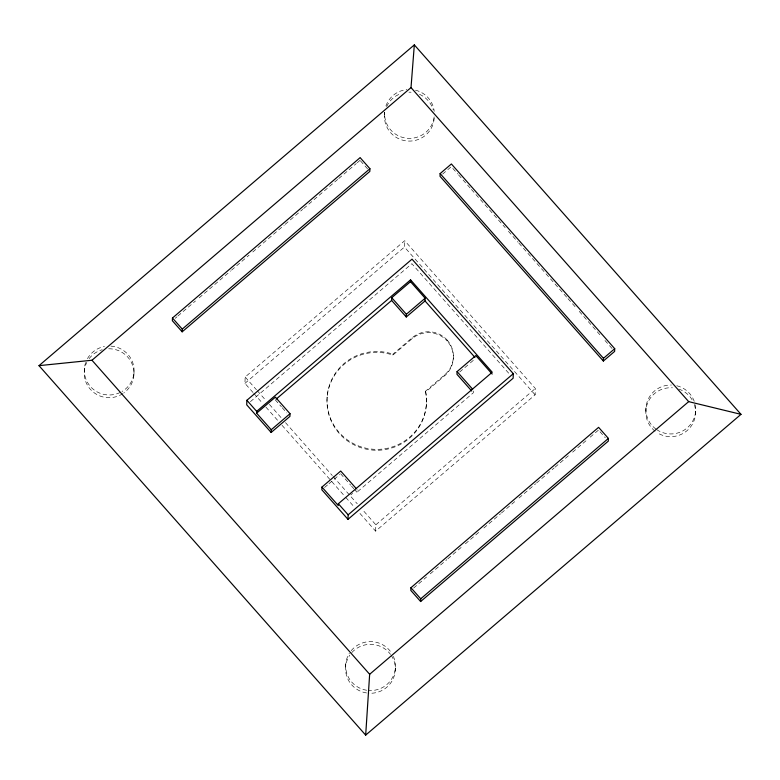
<?xml version="1.0" encoding="UTF-8"?>
<svg xmlns="http://www.w3.org/2000/svg" width="780" height="780" viewBox="0 0 780 780"><rect width="100%" height="100%" fill="white"/><g stroke="black" fill="none" stroke-linecap="round" stroke-linejoin="round"><path stroke-width="0.58" stroke-dasharray="3.9 2.92" d="M84.279 371.514L84.377 368.803M133.916 374.965L134.024 372.245M253.003 392.486L244.939 383.36L245.173 377.023L404.693 240.698L535.353 388.479L535.129 394.826L375.609 531.151L358.673 511.992M327.093 397.898L327.122 396.991M367.565 168.88L360.029 160.358L360.126 157.638M345.618 667.085L345.715 664.365M473.372 390.985L473.304 392.798L356.947 492.229L357.045 489.518M384.54 114.913L384.647 112.193A24.882 24.463 2.1 0 0 407.745 138.314A24.882 24.463 2.1 0 0 434.284 115.635M375.609 531.151L375.843 524.803L362.135 509.291M392.906 355.085L392.935 354.178L412.171 337.74A24.882 24.463 2.1 0 1 447.272 340.177L447.242 341.084A24.882 24.463 2.1 0 1 444.805 375.599L425.568 392.038A49.754 48.925 2.1 0 1 377.627 450.255A49.754 48.925 2.1 0 1 327.581 393.656A49.754 48.925 2.1 0 1 392.906 355.085L412.142 338.647A24.882 24.463 2.1 0 1 447.242 341.084M535.129 394.826L404.459 247.046L404.693 240.698M395.255 670.527L395.353 667.807M412.142 338.647L412.171 337.74M425.568 392.038L425.607 391.131L444.834 374.692A24.882 24.463 2.1 0 0 447.272 340.177M426.368 404.781L426.406 403.874M444.805 375.599L444.834 374.692M453.287 358.839L453.326 357.942M645.879 410.475L645.976 407.755M695.516 413.917L695.624 411.197M175.139 318.367L176.992 316.787M177.908 315.998L195.478 300.982M199.173 297.823L230.607 270.962M231.533 270.173L249.093 255.157M252.788 251.998L284.222 225.137M285.148 224.347L302.708 209.342M303.635 208.553L337.837 179.312M338.764 178.522L356.333 163.517M357.26 162.727L360.029 160.358M442.63 174.086L451.288 166.686L457.723 173.969M244.939 383.36L404.459 247.046M250.409 401.671L411.86 263.689L509.915 374.585M324.529 487.51L328.107 484.448M328.994 483.688L339.719 474.523M459.644 372.031L469.482 363.636M470.369 362.866L474.844 359.053M350.795 494.861L352.579 493.331M375.843 524.803L535.353 388.479M413.605 588.071L426.553 577.005M430.248 573.846L446.891 559.63M447.817 558.841L461.682 546.985M465.377 543.826L480.168 531.18M483.863 528.021L500.507 513.806M501.433 513.016L515.297 501.16M518.992 498.001L535.636 483.785M536.562 482.995L554.122 467.981M555.048 467.191L568.913 455.344M572.617 452.176L586.482 440.329M590.177 437.171L598.504 430.063M458.533 174.876L470.603 188.526M471.403 189.433L505.196 227.653M508.414 231.299L518.076 242.219M518.875 243.126L567.158 297.726M567.957 298.633L576.001 307.729M579.218 311.376L601.75 336.853M604.968 340.49L612.212 348.68M600.005 431.759L605.28 437.736M275.281 399.867L281.444 406.838M282.214 407.706L286.835 412.932M340.616 473.762L350.727 485.199M351.507 486.077L353.837 488.719M354.617 489.596L356.947 492.229M245.173 377.023L256.464 389.795M257.273 390.702L266.146 400.735M269.373 404.391L281.473 418.07M285.5 422.633L332.29 475.546M333.089 476.453L357.289 503.822M253.812 393.403L262.685 403.435M265.912 407.082L278.011 420.761M282.048 425.324L344.955 496.48M345.764 497.396L354.637 507.429M393.344 656.341A24.882 24.463 2.1 0 1 368.813 690.485M366.668 690.251A24.882 24.463 2.1 0 1 349.323 653.289M351.185 650.686A24.882 24.463 2.1 0 1 391.862 653.504M391.18 655.317A24.882 24.463 2.1 0 1 368.716 693.206M366.571 692.962A24.882 24.463 2.1 0 1 349.801 655.112M351.79 652.587A24.882 24.463 2.1 0 1 390.556 654.43M695.224 404.83A24.882 24.463 2.1 0 1 656.896 429.751M656.019 429.136A24.882 24.463 2.1 0 1 671.443 385.027M676.806 385.749A24.882 24.463 2.1 0 1 694.385 401.729M694.288 404.45A24.882 24.463 2.1 0 1 656.799 432.471M655.063 431.203A24.882 24.463 2.1 0 1 672.418 387.796M678.785 389.074A24.882 24.463 2.1 0 1 692.562 400.54M110.916 346.115A24.882 24.463 2.1 0 1 122.021 391.502M120.12 392.515A24.882 24.463 2.1 0 1 85.673 362.544M87.438 358.644A24.882 24.463 2.1 0 1 104.442 346.505M385.934 105.934A24.882 24.463 2.1 0 1 406.838 89.583M415.467 90.178A24.882 24.463 2.1 0 1 434.206 111.364M425.607 391.131A49.754 48.925 2.1 0 1 377.666 449.358A49.754 48.925 2.1 0 1 327.619 392.75A49.754 48.925 2.1 0 1 392.935 354.178M434.187 118.355A24.882 24.463 2.1 0 1 406.019 140.868A24.882 24.463 2.1 0 1 384.979 111.735M386.627 106.675A24.882 24.463 2.1 0 1 400.423 93.785M408.915 92.177A24.882 24.463 2.1 0 1 411.079 92.225M419.465 94.292A24.882 24.463 2.1 0 1 433.27 109.912M108.654 348.777A24.882 24.463 2.1 0 1 123.737 393.032M122.84 393.647A24.882 24.463 2.1 0 1 86.824 362.31M89.086 358.683A24.882 24.463 2.1 0 1 102.229 349.723"/><path stroke-width="1.17" d="M172.468 318.016L172.361 320.736L182.169 331.822L369.827 171.434L369.925 168.724L360.126 157.638L172.468 318.016L182.267 329.101L182.169 331.822M356.275 488.631L340.714 471.042L321.945 487.081L321.848 489.801L347.987 519.353L513.133 378.222L513.298 373.688L412.025 259.155L246.88 400.296L246.714 404.82L271.148 432.461L289.916 416.423L290.014 413.702L275.379 397.147L256.62 413.185L271.255 429.741L271.148 432.461M256.62 413.185L256.678 411.372L246.88 400.296M256.678 411.372L410.563 279.864L492.238 372.226L338.354 503.743L338.286 505.557L321.945 487.081M347.987 519.353L348.153 514.819L338.354 503.743M410.504 281.677L425.139 298.233L425.032 300.944L406.273 316.982L391.638 300.436L391.735 297.716L410.504 281.677L410.563 279.864M406.273 316.982L406.37 314.262L391.735 297.716M410.933 587.72L410.836 590.441L420.635 601.526L608.303 441.139L608.4 438.418L598.601 427.343L410.933 587.72L420.732 598.806L420.635 601.526M440.125 173.589L440.027 176.309L603.369 361.033L614.62 351.409L614.728 348.699L451.386 163.966L440.125 173.589L603.466 358.322L603.369 361.033M492.17 374.039L475.839 355.573L457.07 371.602L456.973 374.322L471.744 391.034M365.674 735.111L369.652 674.281L91.981 360.243L39 365.654L365.674 735.111L741 414.346L414.326 44.889L39 365.654M91.981 360.243L411.011 87.594L414.326 44.889M182.267 329.101L369.925 168.724M276.208 399.077L391.638 300.436M271.255 429.741L290.014 413.702M406.37 314.262L425.139 298.233M348.153 514.819L513.298 373.688M603.466 358.322L614.728 348.699M420.732 598.806L608.4 438.418M369.652 674.281L688.682 401.632L741 414.346M411.011 87.594L688.682 401.632M425.032 300.944L474.932 357.377M457.07 371.602L472.622 389.2"/></g></svg>
